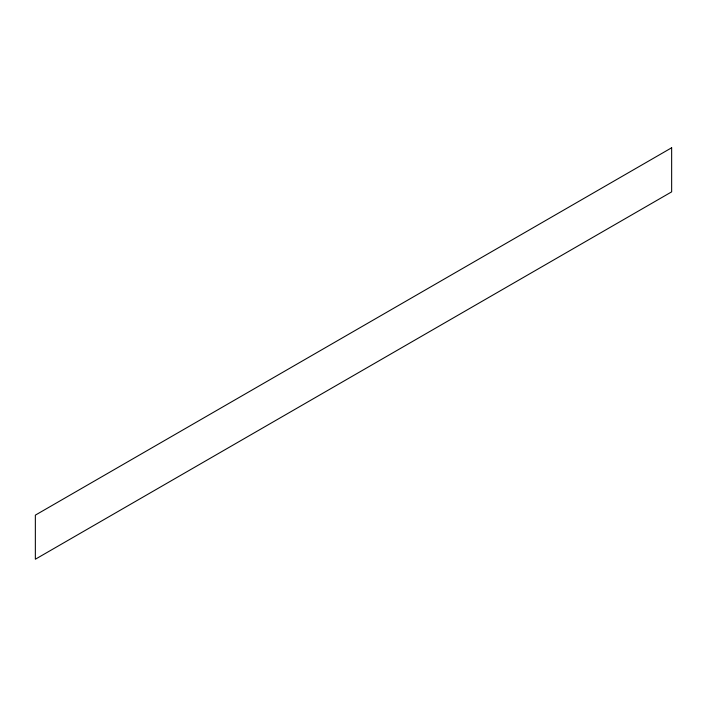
<?xml version="1.0" encoding="UTF-8"?>
<svg xmlns="http://www.w3.org/2000/svg" width="707" height="707" viewBox="0 0 707 707"><rect width="100%" height="100%" fill="white"/><g stroke="black" fill="none" stroke-linecap="round" stroke-linejoin="round"><path stroke-width="1.06" d="M671.65 147.772L35.35 515.138L35.35 559.228L671.65 191.862L671.65 147.772"/></g></svg>
